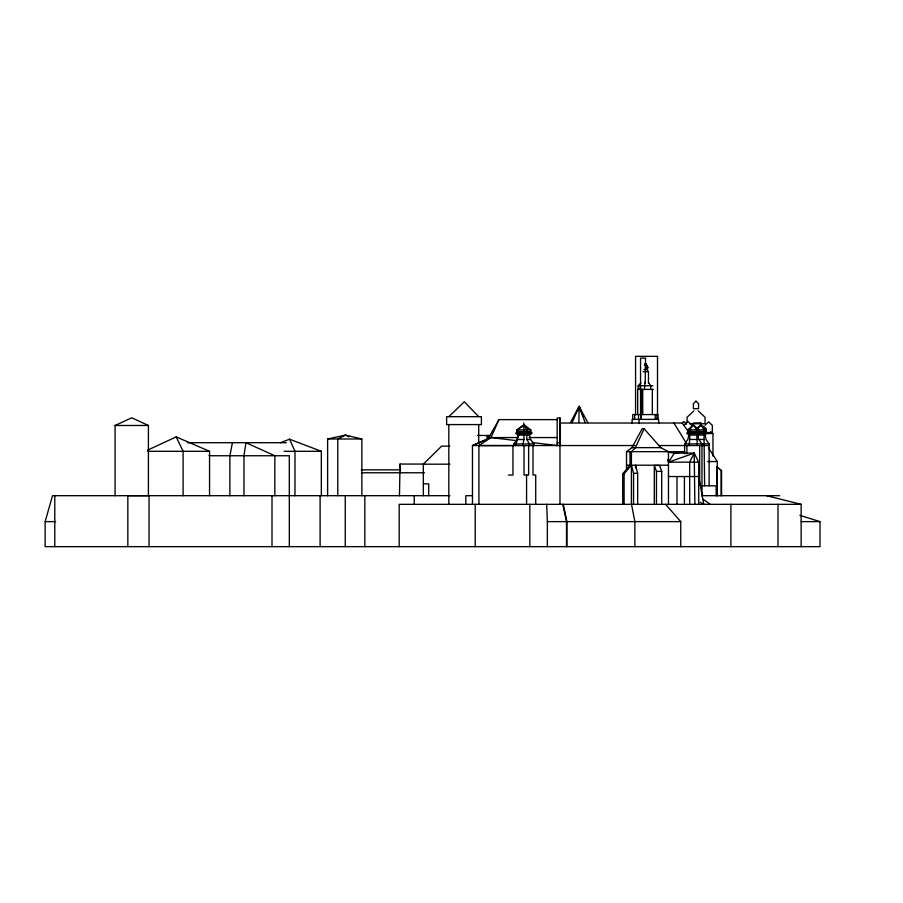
<?xml version="1.0" encoding="UTF-8"?>
<svg xmlns="http://www.w3.org/2000/svg" width="903" height="903" viewBox="0 0 903 903"><rect width="100%" height="100%" fill="white"/><g stroke="black" fill="none" stroke-linecap="round" stroke-linejoin="round"><path stroke-width="1.35" d="M559.973 445.54L559.984 423.022L682.194 423.022L688.662 432.029M656.447 504.337L656.458 471.4L654.314 465.463L659.562 465.463L661.707 471.4L661.696 504.337M523.954 433.711L523.954 439.513L522.702 445.585M578.891 422.48L579.094 406.429L587.864 422.66M523.932 432.435L523.83 424.929L516.855 429.884L516.855 431.566L518.062 432.435L529.598 432.435L530.806 431.566L530.806 429.884L523.83 424.929L517.566 429.884L517.566 431.566L518.649 432.435M645.205 383.233L645.521 358.48M423.8 464.063L400.04 464.063L399.465 495.691M697.635 437.255L698.629 433.677M644.99 382.059L644.449 389.419M232.443 442.696L229.87 455.744L229.87 495.691M688.018 433.677L688.775 435.054L687.872 439.468L684.666 443.881L684.621 453.848M515.41 445.585L518.717 435.099L517.859 433.711M517.182 433.711L518.141 435.099L517.013 439.513L513.796 443.926L513.796 445.585M799.9 515.353L820.014 521.629L820.014 546.654L45.15 546.654L45.15 521.629L52.532 495.691L449.841 495.691M526.754 433.711L526.833 439.513L529.406 443.926L529.406 445.585M704.001 433.677L704.645 485.791M696.698 433.677L697.364 445.54M577.198 411.396L579.094 406.429L583.406 416.362M572.175 422.581L579.094 406.429L585.167 422.581M557.162 419.624L498.953 419.624L491.006 437.56L478.917 445.54L478.917 504.337M668.468 504.337L668.468 451.658L660.793 447.651L644.087 428.722L635.486 447.651L631.411 451.658L631.411 504.337M644.415 365.433L645.521 363.119L647.699 366.595M668.118 452.076L674.383 453.114L694.204 453.114L689.689 462.167L689.689 504.337M570.425 422.581L579.094 406.429L579.218 409.104M709.126 485.791L709.126 443.881L706.011 439.468L705.13 435.054L705.864 433.677M626.524 469.402L626.524 451.658L631.953 447.651L642.18 428.722L644.087 428.722M487.067 435.404L487.067 438.948L488.297 438.395L498.953 419.624M526.37 432.435L526.9 429.884L523.83 424.929L522.6 426.905M478.917 445.585L533.865 445.585L533.865 443.926L530.648 439.513L529.519 435.099L530.479 433.711M703.561 432.39L704.159 429.839L700.717 424.884L697.116 428.191M697.274 429.839L700.717 424.884L706.123 429.839L706.123 431.521L705.187 432.39L688.718 432.39L687.747 431.521L687.747 429.839L693.323 424.884L698.888 429.839L698.888 431.521L697.917 432.39L697.274 431.521M696.247 432.39L696.868 429.839L693.323 424.884L689.768 429.839L690.389 432.39M622.731 504.337L622.731 473.759L630.034 465.203L629.978 451.658M624.108 504.337L624.108 473.759L631.411 465.203L633.545 473.285L633.545 504.337M638.139 389.419L638.139 385.773L640.916 382.985M423.338 495.691L423.338 464.187L441.635 446.116L449.728 446.116M682.013 423.349L683.842 421.566L686.585 424.229M684.282 424.986L687.951 421.441L691.619 424.986M704.995 425.381L708.652 421.825L712.32 425.381L712.32 432.492L705.57 432.492M448.825 416.689L464.311 401.779L478.725 416.689M693.944 410.82L687.081 417.276L687.081 422.446M147.595 450.157L176.198 436.883L209.552 451.308L209.552 495.691M115.087 495.691L115.087 425.482L131.748 417.807L148.408 425.482L148.408 495.691M517.746 437.56L491.006 437.56L472.461 445.54L472.461 504.337M280.427 442.73L289.558 439.208L321.333 451.308L321.333 495.691M698.719 504.337L698.719 462.167L694.204 453.114L668.468 462.167L667.757 459.537M327.62 495.691L327.62 438.982L345.409 435.111L361.855 438.982L361.855 495.691M645.758 358.164L640.543 358.164L640.543 414.567M645.329 367.747L648.422 367.747M643.974 369.462L647.553 369.462M643.06 371.675L648.456 371.675L648.456 383.233M638.139 385.773L640.204 385.773L640.204 389.419M641.265 385.773L652.903 385.773M640.825 389.419L637.676 389.419L637.676 414.567M641.265 389.419L653.422 389.419M559.984 423.372L559.973 417.976L557.162 417.976L557.162 445.54L532.352 442.549M694.497 422.909L700.863 422.909M689.678 423.733L705.051 423.733L705.051 417.276L698.177 410.82M115.087 425.482L148.408 425.482M516.855 429.884L530.806 429.884M687.747 429.839L706.123 429.839M516.855 431.566L530.806 431.566M687.747 431.521L706.123 431.521M712.952 456.071L712.952 433.542L686.969 433.677L686.969 432.819L706.88 432.819L706.88 433.677M518.141 435.099L529.519 435.099M688.775 435.054L705.13 435.054M477.619 435.404L490.385 435.573M529.011 437.56L557.162 437.56M327.62 438.982L361.855 438.982M517.701 439.513L523.954 439.513M526.833 439.513L530.648 439.513M689.858 439.468L696.789 439.468M697.861 435.054L698.764 439.468L704.08 439.468M187.452 442.696L286.364 442.696M557.162 442.944L559.973 442.944M513.796 443.926L533.865 443.926M684.666 443.881L709.126 443.881M513.581 445.54L472.461 445.54L491.006 437.56L517.193 440.72M634.956 445.54L532.996 445.54L532.996 475.034L535.716 475.034L535.716 504.337M658.456 445.54L709.126 445.54M631.953 447.651L660.793 447.651M147.923 451.308L209.552 451.308M284.095 451.308L321.333 451.308M626.524 451.658L684.621 451.658L674.383 453.114L668.468 462.167L698.719 462.167M208.977 455.744L289.299 455.744L289.332 546.654M707.76 461.535L717.298 461.535L717.298 495.691M423.338 464.187L449.863 464.187M626.524 465.203L668.468 465.203M721.565 470.734L716.643 466.738L721.565 470.734L721.565 495.691M361.2 469.853L400.481 469.853L400.379 470.79L400.04 464.063M656.458 471.4L661.707 471.4M361.482 472.766L424.512 472.766M633.545 473.285L637.665 473.285L637.665 504.337M622.731 473.759L624.108 473.759M508.4 475.034L512.949 475.034L512.949 445.585M668.468 476.536L698.719 476.536L703.719 504.337M423.338 483.85L428.722 483.85L428.722 495.691M700.751 485.791L716.147 485.791L716.147 495.691M472.461 495.691L465.824 495.691L465.824 504.337M702.229 495.691L779.684 495.691M801.142 546.654L801.142 504.337L399.182 504.337L399.182 546.654M45.15 521.629L55.659 521.629M546.676 504.337L547.353 521.629L680.749 521.629L680.749 546.654M801.142 521.629L820.014 521.629M766.579 495.691L801.142 504.337M348.75 436.77L345.409 435.111L337.778 438.982L337.778 495.691M700.288 502.339L703.922 504.337M702.5 498.84L710.255 504.337M702.895 426.035L706.248 428.541M710.717 431.882L712.952 433.542M523.83 424.929L528.007 428.236M665.601 504.337L680.749 521.629M648.456 371.675L646.808 369.462L647.361 367.747L645.521 363.119M698.764 439.468L701.97 443.881L701.97 495.939M648.523 382.59L650.758 385.773L650.758 389.419M708.415 447.786L717.298 461.535M673.92 423.022L686.325 443.17M176.198 436.883L183.095 451.308L183.095 495.691M289.558 439.208L294.976 451.308L294.976 495.691M689.948 433.677L689.282 445.54M637.665 473.285L635.543 465.203L635.543 468.002M562.772 504.337L566.52 521.629L566.52 546.654M563.314 504.337L566.892 521.629L566.892 546.654M631.524 504.337L634.865 521.629L634.865 546.654M694.204 453.114L694.881 504.337M778.002 504.337L778.002 546.654M730.899 504.337L730.899 546.654M721.125 470.734L721.125 495.691M717.084 466.738L717.084 495.691M704.645 432.819L704.645 433.677M700.717 422.909L700.717 425.652M699.667 432.819L699.667 433.677M699.667 445.54L699.667 484.742M697.364 432.819L697.364 433.677M693.323 422.909L693.323 425.652M689.282 432.819L689.282 433.677M686.923 445.54L686.923 453.848M684.406 476.536L684.406 504.337M677.002 476.536L677.002 504.337M658.648 423.575L658.648 419.387L632.1 419.387L632.1 423.507M658.061 419.387L658.061 414.567L632.676 414.567L632.676 419.387M657.508 414.567L657.508 356.346L635.577 356.346L635.577 414.567M656.955 414.567L656.955 419.387M655.194 414.567L655.194 419.387M654.314 465.463L654.314 504.337M652.316 389.419L652.316 414.567M642.722 389.419L642.722 414.567M641.265 414.567L641.265 419.387M640.848 414.567L640.848 419.387M639.11 419.387L639.11 423.53M638.511 414.567L638.511 419.387M634.696 414.567L634.696 419.387M559.973 417.976L559.973 504.337M547.353 521.629L547.353 546.654M530.975 432.853L530.975 433.711M529.824 504.337L529.824 546.654M528.627 445.585L528.627 475.034L524.011 475.034L524.011 445.585M527.329 432.853L527.329 433.711M526.573 475.034L526.573 504.337M523.977 432.853L523.977 433.711M523.83 422.954L523.83 425.697M516.685 432.853L516.685 433.711M488.297 435.404L488.297 438.395M478.725 424.579L478.725 443.813M475.204 504.337L475.204 546.654M448.825 424.579L448.825 504.337M414.24 495.691L414.24 504.337M364.823 495.691L364.823 546.654M345.262 495.691L345.262 546.654M320.113 495.691L320.113 546.654M274.828 495.691L274.828 455.744L245.932 442.696L243.968 455.744L243.968 495.691M272.006 495.691L272.006 546.654M149.029 546.654L149.029 495.691L127.842 495.691L127.842 546.654M54.778 495.691L54.778 546.654M695.976 401.169L693.402 403.664L693.402 408.675L698.561 408.675L698.561 403.664L695.976 401.169M481.401 416.689L446.624 416.689L446.624 424.579L481.401 424.579L481.401 416.689M531.788 432.853L515.873 432.853L515.873 433.711L531.788 433.711L531.788 432.853M641.785 412.761L641.773 389.419L641.785 412.761"/></g></svg>
